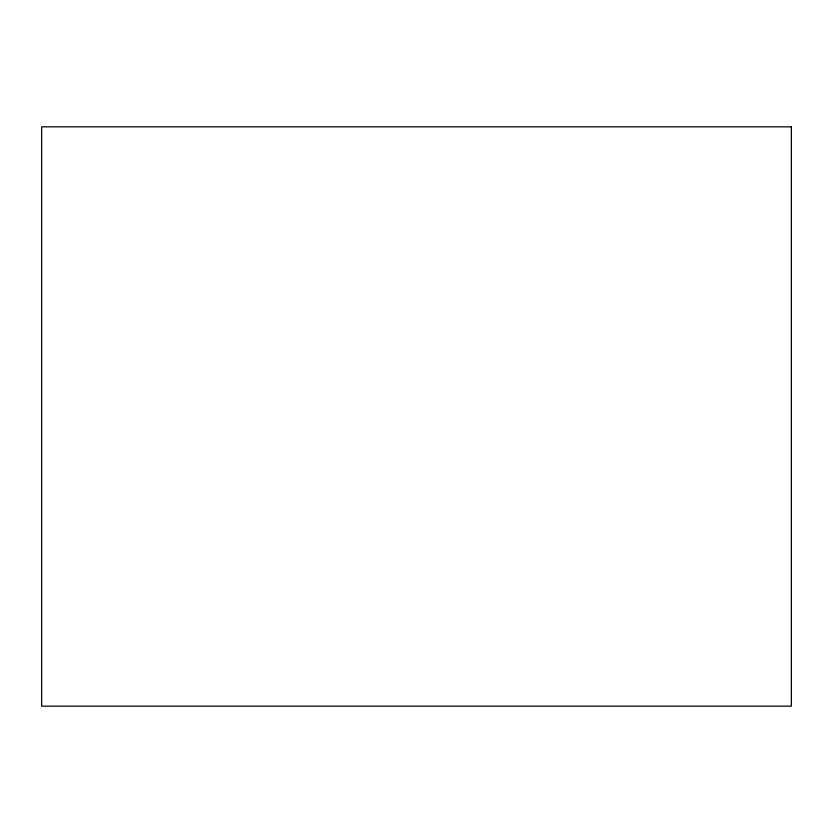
<?xml version="1.0" encoding="UTF-8"?>
<svg xmlns="http://www.w3.org/2000/svg" width="833" height="833" viewBox="0 0 833 833"><rect width="100%" height="100%" fill="white"/><g stroke="black" fill="none" stroke-linecap="round" stroke-linejoin="round"><path stroke-width="1.25" d="M791.35 126.845L41.65 126.845L41.65 706.155L791.35 706.155L791.35 126.845"/></g></svg>
